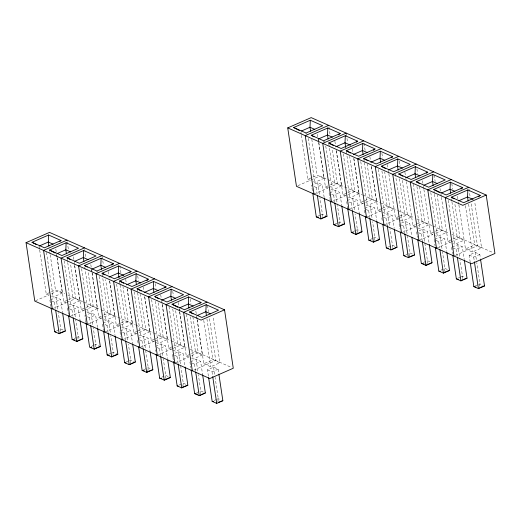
<?xml version="1.0" encoding="UTF-8"?>
<svg xmlns="http://www.w3.org/2000/svg" width="521" height="521" viewBox="0 0 521 521"><rect width="100%" height="100%" fill="white"/><g stroke="black" fill="none" stroke-linecap="round" stroke-linejoin="round"><path stroke-width="0.39" stroke-dasharray="2.6 1.95" d="M60.429 331.336L60.742 328.992L58.267 312.444M77.935 339.08L78.248 336.735L75.773 320.187M95.434 346.823L95.753 344.479L93.279 327.93M112.94 354.567L113.252 352.222L110.784 335.674M130.341 363.091L130.758 359.965L128.4 344.205M147.847 370.835L148.264 367.709L145.789 351.161M165.352 378.578L165.769 375.452L163.294 358.904M182.851 386.322L183.275 383.195L178.56 351.675L173.122 354.059M200.357 394.065L200.774 390.939L198.423 375.179M217.863 401.808L218.279 398.682L215.101 377.406M322.108 216.56L322.421 214.216L319.946 197.667M339.614 224.304L339.926 221.959L337.452 205.411M357.015 232.835L357.432 229.702L355.075 213.942M374.514 240.578L374.938 237.446L372.58 221.685M392.124 247.54L392.437 245.189L389.968 228.641M409.526 256.065L409.942 252.932L405.234 221.412L399.796 223.802M427.031 263.808L427.448 260.676L422.739 229.155L417.301 231.545M444.537 271.552L444.954 268.419L442.479 251.871M462.147 278.514L462.459 276.163L459.984 259.614M479.646 286.257L479.958 283.906L476.78 262.63M39.687 250.08L46.258 294.046L55.486 290.002L62.377 293.049L57.121 257.875M301.366 135.31L307.937 179.27L312.196 177.4M312.906 177.094L317.165 175.225L324.062 178.273L318.683 142.298M35.513 300.773L48.7 294.99M51.631 293.701L58.228 290.809L64.793 293.714M297.927 185.678L310.379 180.214M311.115 179.895L319.907 176.033L327.201 179.263M51.768 296.488L53.149 297.094L62.377 293.049M313.453 181.712L314.827 182.317L324.062 178.273M50.596 299.855L56.034 297.471L60.599 299.49L62.481 312.099M324.166 197.329L322.278 184.721L317.712 182.695L311.591 185.378L312.652 192.47M51.872 301.021L54.484 302.173L60.599 299.49M314.202 186.538L316.162 187.404L322.278 184.721M57.193 257.823L63.764 301.789L68.023 299.92M68.733 299.608L72.992 297.745L79.882 300.793L74.627 265.619M318.754 142.253L325.443 187.013L329.702 185.144M330.412 184.838L334.671 182.969L341.561 186.017L336.188 150.041M52.289 308.836L66.206 302.734M66.935 302.408L75.727 298.553L70.589 264.14M313.968 194.059L327.885 187.957M328.621 187.638L337.413 183.783L332.268 149.364M69.273 304.231L70.654 304.837L79.882 300.793M330.952 189.455L332.333 190.061L341.561 186.017M68.095 307.598L73.533 305.215L78.104 307.234L79.987 319.842M329.78 192.829L335.218 190.439L339.783 192.464L341.665 205.072M69.378 308.764L71.983 309.917L78.104 307.234M331.708 194.281L333.668 195.147L339.783 192.464M74.692 265.567L81.263 309.533L85.529 307.664M86.239 307.351L90.498 305.488L97.388 308.536L92.009 272.561M336.377 150.797L342.948 194.756L347.207 192.887M347.917 192.581L352.176 190.712L359.067 193.76L353.811 158.586M69.788 316.579L83.712 310.477M84.441 310.151L93.233 306.296L88.088 271.884M331.473 201.803L354.918 191.526L349.65 156.307M86.779 311.975L88.16 312.58L97.388 308.536M348.458 197.198L349.838 197.811L359.067 193.76M97.492 327.585L95.61 314.977L91.038 312.958L84.923 315.641L85.509 319.581M347.279 200.572L352.717 198.182L357.289 200.207L359.171 212.815M56.665 330.783L59.381 329.591M317.667 216.306L320.382 215.114M321.06 214.815L322.421 214.216L325.684 215.661M87.535 316.794L89.488 317.66L95.61 314.977M349.213 202.024L351.167 202.89L357.289 200.207M92.08 272.516L98.769 317.276L103.028 315.407M103.738 315.094L107.997 313.232L114.894 316.28L109.514 280.305M353.883 158.54L360.447 202.5L364.003 200.943M364.713 200.631L369.682 198.455L376.572 201.503L371.317 166.329M87.294 324.322L110.739 314.039L105.594 279.627M348.972 209.546L372.417 199.269L367.155 164.05M104.285 319.718L105.659 320.324L114.894 316.28M365.963 204.942L367.344 205.554L376.572 201.503M103.106 323.085L108.544 320.702L113.109 322.72L114.998 335.329M364.785 208.315L370.223 205.925L374.794 207.951L376.676 220.559M74.164 338.526L76.209 337.628M76.887 337.334L78.248 336.735L80.859 337.888M335.166 224.05L337.888 222.858M338.565 222.558L339.926 221.959L343.189 223.405M105.034 324.537L106.994 325.404L113.109 322.72M366.061 209.475L368.673 210.634L374.794 207.951M109.703 281.053L116.274 325.019L120.533 323.15M121.243 322.838L125.502 320.975L132.393 324.023L127.137 288.849M371.382 166.284L377.953 210.243L381.502 208.687M382.212 208.38L387.188 206.199L394.078 209.247L384.85 213.297L382.779 212.379M104.799 332.066L128.244 321.783L122.982 286.57M366.478 217.29L389.923 207.013L384.661 171.793M121.79 327.462L123.164 328.067L132.393 324.023M120.611 330.828L126.049 328.445L130.615 330.464L132.503 343.072M382.29 216.059L387.728 213.669L392.3 215.694L394.182 228.302M90.993 346.569L93.708 345.371M94.392 345.078L95.753 344.479L99.016 345.924M352.671 231.793L355.394 230.601M356.071 230.302L357.432 229.702L360.695 231.148M122.539 332.281L124.499 333.147L130.615 330.464M383.567 217.218L386.178 218.377L392.3 215.694M127.209 288.797L133.78 332.763L137.329 331.206M138.039 330.894L143.008 328.718L149.898 331.766L144.643 296.592M388.887 174.027L395.459 217.986L399.008 216.43M399.718 216.124L404.687 213.942L411.583 216.99L402.349 221.041L395.459 217.986M122.305 339.809L145.75 329.526L140.488 294.313M383.984 225.033L398.637 218.612M399.366 218.286L407.429 214.756L401.925 177.941M139.289 335.205L140.67 335.811L149.898 331.766M138.117 338.572L143.555 336.188L148.12 338.207L150.002 350.815M108.498 354.313L111.214 353.114M111.898 352.821L113.252 352.222L116.515 353.668M370.177 239.536L372.893 238.344M373.577 238.045L374.938 237.446L378.2 238.892M139.394 339.738L142.005 340.89L148.12 338.207M401.072 224.961L403.684 226.121L409.799 223.437L411.688 236.046M144.714 296.54L151.285 340.506L154.835 338.95M155.545 338.637L160.514 336.462L167.404 339.51L162.148 304.336M412.964 225.73L422.192 221.685L429.083 224.733L419.854 228.784L412.964 225.73L406.393 181.77M139.81 347.553L154.463 341.125M155.193 340.806L163.249 337.269L157.752 300.454M401.489 232.776L415.406 226.674M418.337 225.391L424.934 222.5L419.431 185.684M156.105 342.642L158.176 343.554L167.404 339.51M155.616 346.315L161.054 343.932L165.626 345.951L167.508 358.559M125.997 362.056L128.72 360.858M129.397 360.565L130.758 359.965L134.021 361.411M388.36 246.98L392.437 245.189L395.7 246.635M156.899 347.481L159.504 348.634L165.626 345.951M418.578 232.705L421.189 233.864L427.305 231.181L429.311 244.577M162.22 304.284L168.784 348.249L178.019 344.205L184.909 347.253L179.654 312.079M423.899 189.514L430.47 233.473L439.698 229.429L446.588 232.477L437.36 236.527L435.979 235.915M157.309 355.296L171.963 348.868M172.698 348.549L180.754 345.013L175.251 308.198M418.995 240.52L432.912 234.417M435.843 233.134L442.44 230.243L437.171 195.023M168.784 348.249L175.681 351.297L184.909 347.253M434.801 239.289L440.245 236.899L444.81 238.924L446.692 251.532M143.503 369.799L148.264 367.709L151.526 369.155M405.866 254.723L408.581 253.532M174.398 355.224L177.01 356.377L183.131 353.694L185.014 366.302M436.084 240.448L438.695 241.607L444.81 238.924M179.719 312.027L186.29 355.993L195.525 351.949L202.415 354.996L197.159 319.822M441.404 197.257L447.975 241.216L452.235 239.354M452.944 239.041L457.204 237.172L464.094 240.22L454.866 244.271L453.485 243.659M174.815 363.039L188.739 356.937M191.669 355.648L198.26 352.756L192.757 315.941M436.494 248.263L450.418 242.161M451.147 241.842L459.939 237.986L454.8 203.568M191.806 358.435L193.18 359.041L202.415 354.996M190.627 361.802L196.065 359.418L200.631 361.437L202.636 374.833M452.306 247.032L457.744 244.642L462.316 246.667L464.198 259.276M161.686 377.243L164.408 376.051M423.371 262.467L427.448 260.676L430.059 261.835M191.904 362.968L194.515 364.12L200.631 361.437M452.931 247.905L456.194 249.351L462.316 246.667M197.225 319.77L203.796 363.736L213.024 359.692L219.921 362.74L212.991 316.377M458.903 205L465.474 248.96L474.709 244.916L481.599 247.963L474.67 201.601M193.786 370.144L215.766 360.499L209.429 318.084M455.465 255.368L477.444 245.73L471.108 203.307M203.796 363.736L210.686 366.784L219.921 362.74M465.474 248.96L472.371 252.014L481.599 247.963M208.393 376.149L207.449 369.845L213.571 367.162L218.136 369.181L218.846 373.909M470.189 262.161L469.134 255.069L475.25 252.385L479.821 254.411L480.408 258.351M179.191 384.986L181.914 383.795M440.877 270.21L443.592 269.018M207.449 369.845L212.021 371.864L218.136 369.181M469.134 255.069L473.7 257.094L479.821 254.411M196.697 392.73L200.774 390.939L204.037 392.385M458.376 277.954L460.421 277.061M461.098 276.762L462.459 276.163L465.064 277.322M214.203 400.473L216.241 399.574M216.918 399.281L218.279 398.682L220.891 399.835M475.204 285.996L477.92 284.805M478.604 284.505L479.958 283.906L483.228 285.352M305.593 133.448L307.664 134.359M323.098 141.191L325.163 142.103M327.93 179.582L362.206 194.75M362.935 195.069L379.711 202.493M380.441 202.812L397.217 210.237M397.946 210.556L413.993 217.654M416.911 218.95L432.228 225.723M432.958 226.042L448.998 233.141M451.915 234.437L493.491 252.822M405.234 221.412L409.799 223.437M422.739 229.155L427.305 231.181M307.937 179.27L310.692 180.494M325.443 187.013L328.197 188.237M342.948 194.756L345.703 195.981M360.447 202.5L363.209 203.724M377.953 210.243L382.088 212.073M430.47 233.473L435.289 235.609M447.975 241.216L450.73 242.441M409.942 252.932L413.205 254.378M444.954 268.419L447.565 269.578M96.424 271.448L98.495 272.366M67.704 295.003L83.021 301.783M83.751 302.102L100.527 309.526M101.256 309.845L135.538 325.013M136.268 325.332L153.044 332.756M153.773 333.075L170.543 340.5M171.272 340.819L187.319 347.917M190.237 349.207L231.812 367.598M178.56 351.675L183.131 353.694M46.258 294.046L51.084 296.182M63.764 301.789L66.519 303.007M81.263 309.533L84.024 310.75M98.769 317.276L101.523 318.494M116.274 325.019L119.029 326.237M133.78 332.763L136.535 333.981M151.285 340.506L155.421 342.336M186.29 355.993L191.116 358.129M60.742 328.992L63.354 330.145M165.769 375.452L168.381 376.605M183.275 383.195L186.538 384.641M468.952 188.902L470.268 197.706M468.613 204.147L474.709 244.916M475.25 252.385L476.663 261.842M473.7 257.094L474.292 261.034M465.442 205.652L472.371 252.014M457.523 196.254L457.998 199.452M458.428 201.803L458.786 204.199M451.805 183.561L452.645 189.162M451.466 198.801L451.824 201.197M451.948 201.998L457.204 237.172M457.744 244.642L459.867 258.826M456.194 249.351L457.138 255.655M448.294 200.305L454.866 244.271M451.629 247.325L452.215 251.265M452.332 252.053L452.573 253.629M440.017 188.511L440.733 193.311M440.922 194.059L441.215 196.508M434.182 175.017L435.139 181.419M433.967 191.057L434.325 193.454M434.442 194.255L439.698 229.429M440.245 236.899L442.362 251.083M438.695 241.607L439.633 247.911M430.789 192.562L437.36 236.527M434.123 239.582L435.068 245.886M422.511 180.767L423.234 185.567M423.417 186.316L423.71 188.765M416.917 168.876L417.634 173.675M416.937 186.511L422.192 221.685M421.189 233.864L422.244 240.956M413.166 184.017L419.854 228.784M416.618 231.838L417.093 234.991M417.21 235.779L417.445 237.355M404.889 172.223L405.729 177.824M405.918 178.573L406.204 181.021M399.412 161.132L400.135 165.932M399.431 178.768L404.687 213.942M403.684 226.121L404.745 233.213M395.302 173.877L402.349 221.041M399.112 224.095L399.822 228.823M387.39 164.48L387.865 167.677M388.412 170.829L388.699 173.278M381.913 153.389L382.629 158.189M381.926 171.025L387.188 206.199M387.728 213.669L389.851 227.853M386.178 218.377L387.123 224.681M378.279 169.332L384.85 213.297M381.847 217.928L382.316 221.08M369.884 156.736L370.359 159.934M364.049 143.242L365.123 150.445M363.827 159.283L364.186 161.686M364.303 162.48L369.682 198.455M370.223 205.925L372.111 218.533M368.673 210.634L369.734 217.726M360.773 161.588L367.344 205.554M364.342 210.184L364.928 214.124M352.378 148.993L352.854 152.191M346.302 133.897L347.618 142.702M346.322 151.539L352.176 190.712M352.717 198.182L354.488 210.002M351.167 202.89L352.229 209.983M343.267 153.845L349.838 197.811M346.719 201.653L347.312 205.593M347.429 206.381L347.663 207.957M334.873 141.25L335.348 144.447M328.92 126.955L330.112 134.959M328.816 143.796L334.671 182.969M335.218 190.439L337.334 204.623M333.668 195.147L334.723 202.239M325.762 146.101L332.333 190.061M329.096 193.122L329.806 197.85M329.923 198.638L330.158 200.214M318.272 139.055L318.631 141.451M317.491 134.307L318.084 138.306M318.207 139.107L318.565 141.504M311.792 139.25L317.165 175.225M317.712 182.695L319.829 196.879M316.162 187.404L317.107 193.708M308.256 138.358L314.827 182.317M300.891 132.113L301.249 134.509M207.514 305.28L208.472 311.682M206.935 318.924L213.024 359.692M213.571 367.162L214.984 376.618M212.021 371.864L212.607 375.804M203.757 320.422L210.686 366.784M196.749 316.573L197.107 318.976M195.844 311.03L196.56 315.824M196.678 316.625L197.036 319.021M190.25 299.139L190.966 303.938M190.263 316.775L195.525 351.949M196.065 359.418L198.306 374.391M194.515 364.12L195.577 371.212M186.492 314.28L193.18 359.041M189.95 362.102L190.419 365.254M190.536 366.042L190.771 367.618M179.244 308.829L179.602 311.232M178.221 302.486L179.055 308.08M179.172 308.881L179.53 311.278M172.744 291.395L173.46 296.195M172.764 309.031L178.019 344.205M177.01 356.377L178.071 363.469M168.986 306.537L175.681 351.297M172.444 354.358L172.796 356.722M172.913 357.51L173.265 359.874M161.738 301.086L162.096 303.489M160.715 294.743L161.191 297.94M155.238 283.652L155.955 288.452M155.258 301.288L160.514 336.462M161.054 343.932L163.177 358.116M159.504 348.634L160.448 354.938M151.604 299.595L158.176 343.554M155.408 349.767L155.649 351.343M143.21 286.999L143.685 290.197M137.733 275.909L138.449 280.708M137.153 289.546L137.511 291.942M137.635 292.743L143.008 328.718M143.555 336.188L145.672 350.373M142.005 340.89L143.06 347.982M134.099 291.851L140.67 335.811M137.668 340.447L138.26 344.388M125.704 279.256L126.186 282.454M119.869 265.762L120.95 272.965M119.648 281.802L120.006 284.199M120.13 285L125.502 320.975M126.049 328.445L127.932 341.053M124.499 333.147L125.561 340.239M116.593 284.108L123.164 328.067M120.045 331.916L120.755 336.644M108.199 271.513L108.681 274.71M102.129 256.417L103.445 265.222M102.149 274.059L107.997 313.232M108.544 320.702L110.667 334.886M106.994 325.404L108.055 332.496M99.088 276.364L105.659 320.324M102.546 324.173L103.132 328.113M103.249 328.901L103.484 330.477M91.605 269.318L91.963 271.715M90.817 264.57L91.416 268.569M91.533 269.364L91.891 271.767M84.741 249.474L86.056 258.279M84.76 267.117L90.498 305.488M91.038 312.958L93.161 327.142M89.488 317.66L90.433 323.964M81.589 268.615L88.16 312.58M85.626 320.369L85.985 322.733M74.216 262.369L74.575 264.772M73.311 256.827L73.793 260.025M67.235 241.731L68.433 249.735M67.255 259.373L67.613 261.77M67.737 262.571L72.992 297.745M73.533 305.215L75.656 319.399M71.983 309.917L72.927 316.221M64.083 260.871L70.654 304.837M67.417 307.898L68.004 311.838M68.121 312.626L68.362 314.202M56.711 254.626L57.069 257.029M55.806 249.084L56.522 253.877M56.646 254.678L57.004 257.074M49.756 251.63L50.114 254.027M50.231 254.828L55.486 290.002M56.034 297.471L58.15 311.656M54.484 302.173L55.421 308.478M46.46 252.333L53.149 297.094M49.912 300.155L50.381 303.307M50.504 304.095L50.856 306.459M39.205 246.882L39.57 249.285"/><path stroke-width="0.78" d="M59.869 241.418L61.035 240.5L48.629 235.017L48.316 242.037L48.915 246.036M66.134 242.76L49.521 250.047L61.921 255.531L78.541 248.243L66.134 242.76L65.822 249.78L66.421 253.779M83.64 250.503L67.027 257.791L79.426 263.274L96.04 255.987L83.64 250.503L83.327 257.524L83.927 261.522M111.8 265.104L113.545 263.73L101.139 258.247L100.833 265.267L101.432 269.266M129.885 272.392L131.051 271.474L118.645 265.99L118.339 273.011L119.055 277.81M136.15 273.733L119.537 281.021L131.943 286.504L148.557 279.217L136.15 273.733L135.838 280.754L136.437 284.753M164.897 287.879L166.062 286.96L153.656 281.477L153.343 288.497L153.942 292.496M171.162 289.22L154.548 296.508L166.948 301.991L183.561 294.704L171.162 289.22L170.849 296.241L171.448 300.239M199.901 303.365L201.067 302.447L188.667 296.963L188.355 303.984L188.954 307.983M206.166 304.707L189.553 311.994L201.959 317.478L218.573 310.19L206.166 304.707L205.86 311.727L206.453 315.726M310.308 120.24L293.694 127.528L306.101 133.011L322.714 125.724L310.308 120.24L310.002 127.261L310.594 131.259M338.474 134.848L340.22 133.467L327.813 127.984L327.507 135.004L328.1 139.003M356.559 142.129L357.725 141.211L345.319 135.727L345.006 142.747L345.723 147.547M362.824 143.47L346.211 150.758L358.611 156.241L375.224 148.954L362.824 143.47L362.512 150.491L363.111 154.49M391.564 157.616L392.73 156.697L380.33 151.214L380.017 158.234L380.617 162.233M397.829 158.957L381.216 166.245L393.622 171.728L410.235 164.441L397.829 158.957L397.523 165.978L398.116 169.976M426.575 173.102L427.741 172.184L415.335 166.7L415.029 173.721L415.621 177.72M432.84 174.444L416.227 181.731L428.633 187.215L445.247 179.927L432.84 174.444L432.528 181.464L433.127 185.463M461 189.051L462.752 187.671L450.346 182.187L450.033 189.208L450.632 193.206M478.506 196.795L480.251 195.414L467.851 189.931L467.539 196.951L468.138 200.95M146.811 280.591L147.971 279.679M373.479 150.335L374.645 149.416M95.226 348.386L94.203 349.181L89.632 347.162L86.102 323.521M112.731 356.13L111.702 356.924L107.137 354.905L103.601 331.265M321.9 218.13L320.871 218.924L316.306 216.899L312.769 193.258M147.743 371.616L146.714 372.411L142.148 370.392L138.612 346.752M339.405 225.873L338.376 226.668L333.811 224.642L330.275 201.002M374.41 241.36L373.388 242.154L368.816 240.129L365.286 216.489M444.433 272.333L443.404 273.128L438.832 271.102L435.302 247.462M461.938 280.077L460.909 280.871L456.337 278.846L452.808 255.205M479.437 287.82L478.408 288.614L473.843 286.589L470.313 262.949M26.05 242.669L49.495 232.386L224.538 309.819L233.271 368.243L209.826 378.526L34.783 301.092L26.05 242.669L201.093 320.102L224.538 309.819M287.729 127.899L311.174 117.616L486.217 195.049L494.95 253.473L471.505 263.756L296.462 186.316L287.729 127.899L462.772 205.333L486.217 195.049M36.262 244.57L32.015 242.304L48.629 235.017M39.088 246.088L48.316 242.037L53.142 244.173M301.477 130.999L310.002 127.261L314.821 129.397M61.035 240.5L44.422 247.788L32.015 242.304M67.001 240.129L43.556 250.412L52.289 308.836M328.679 125.359L305.234 135.642L313.968 194.059M314.033 136.782L311.2 135.271L327.813 127.984M57.303 253.519L65.822 249.78L70.648 251.917M318.982 138.742L327.507 135.004L332.326 137.14M340.22 133.467L323.606 140.755L311.2 135.271M84.506 247.872L61.061 258.155L69.788 316.579M346.185 133.102L322.74 143.386L331.473 201.803M333.655 145.665L328.705 143.014L345.319 135.727M74.809 261.262L83.327 257.524L88.153 259.66M335.778 146.798L345.006 142.747L350.522 145.19M357.725 141.211L341.112 148.498L328.705 143.014M102.005 255.616L78.56 265.899L87.294 324.322M363.691 140.846L340.246 151.129L348.972 209.546M87.359 267.045L84.526 265.534L101.139 258.247M92.315 269.005L100.833 265.267L105.659 267.403M353.284 154.542L362.512 150.491L367.338 152.627M113.545 263.73L96.932 271.018L84.526 265.534M119.511 263.359L96.066 273.642L104.799 332.066M381.19 148.589L357.751 158.872L366.478 217.29M104.864 274.788L102.031 273.278L118.645 265.99M367.956 160.768L363.71 158.501L380.33 151.214M109.104 277.061L118.339 273.011L123.848 275.453M370.789 162.285L380.017 158.234L384.843 160.37M131.051 271.474L114.438 278.761L102.031 273.278M392.73 156.697L376.116 163.985L363.71 158.501M137.016 271.102L113.571 281.386L122.305 339.809M398.695 156.333L375.25 166.616L383.984 225.033M126.61 284.805L135.838 280.754L140.663 282.89M388.288 170.028L397.523 165.978L402.349 168.114M154.522 278.846L131.077 289.129L139.81 347.553M416.201 164.076L392.756 174.359L401.489 232.776M141.289 291.031L137.043 288.764L153.656 281.477M402.967 176.254L398.721 173.988L415.335 166.7M144.115 292.548L153.343 288.497L158.169 290.633M405.794 177.772L415.029 173.721L419.848 175.857M51.091 308.035L54.62 331.675L59.192 333.694L65.307 331.011L62.598 312.887M324.283 198.117L326.993 216.241L320.871 218.924L317.341 195.284M166.062 286.96L149.449 294.248L137.043 288.764M427.741 172.184L411.128 179.471L398.721 173.988M172.028 286.589L148.583 296.872L157.309 355.296M433.706 171.819L410.261 182.103L418.995 240.52M161.621 300.291L170.849 296.241L175.675 298.377M424.009 185.202L432.528 181.464L437.353 183.6M80.104 320.63L82.813 338.754L76.698 341.437L72.126 339.418L68.596 315.778M341.783 205.86L344.492 223.984L338.376 226.668L334.84 203.027M189.527 294.332L166.082 304.616L174.815 363.039M451.212 179.563L427.767 189.846L436.494 248.263M177.707 307.273L172.047 304.251L188.667 296.963M439.392 192.503L433.733 189.475L450.346 182.187M179.836 307.722L188.355 303.984L193.18 306.12M441.515 192.946L450.033 189.208L454.859 191.344M97.609 328.373L100.319 346.498L94.203 349.181L90.667 325.54M359.288 213.603L361.997 231.728L355.882 234.411L351.31 232.386L347.781 208.745M201.067 302.447L184.454 309.735L172.047 304.251M462.752 187.671L446.132 194.958L433.733 189.475M207.032 302.076L183.587 312.359L192.321 370.783M468.711 187.306L445.273 197.589L453.999 256.006M454.065 198.729L451.238 197.218L467.851 189.931M197.335 315.465L205.86 311.727L210.679 313.863M459.021 200.689L467.539 196.951L473.055 199.393M115.115 336.117L117.824 354.241L111.702 356.924L108.173 333.284M376.794 221.347L379.503 239.471L373.388 242.154L369.851 218.514M480.251 195.414L463.638 202.702L451.238 197.218M132.621 343.86L135.33 361.984L129.208 364.667L124.643 362.649L121.106 339.008M394.417 229.878L397.009 247.215L390.887 249.898L386.322 247.872L382.792 224.232M150.12 351.603L152.829 369.728L146.714 372.411L143.177 348.77M400.291 231.975L403.827 255.616L408.392 257.641L414.514 254.958L411.922 237.622M167.742 360.135L170.334 377.471L164.219 380.154L159.647 378.135L156.118 354.495M429.311 244.577L432.013 262.701L425.898 265.384L421.333 263.359L417.796 239.719M173.506 361.45L177.153 385.879L181.725 387.898L187.84 385.214L185.131 367.09M446.81 252.32L449.519 270.445L443.404 273.128L439.867 249.487M202.636 374.833L205.346 392.958L199.224 395.641L194.659 393.622L191.122 369.982M464.315 260.064L467.024 278.188L460.909 280.871L457.373 257.231M208.628 377.725L212.164 401.365L216.729 403.384L222.851 400.701L218.963 374.697M480.642 259.927L484.53 285.931L478.408 288.614L474.41 261.822M322.629 217.856L326.993 216.241M340.128 225.6L344.492 223.984M60.221 332.899L65.307 331.011M361.997 231.728L355.882 234.411L352.346 210.771M82.813 338.754L76.698 341.437L73.161 317.797M375.869 240.819L379.503 239.471M95.955 348.119L100.319 346.498M397.009 247.215L390.887 249.898L387.24 225.469M113.461 355.863L117.824 354.241M409.421 256.846L414.514 254.958M135.33 361.984L129.208 364.667L125.678 341.027M432.013 262.701L425.898 265.384L422.368 241.744M148.465 371.349L152.829 369.728M445.155 272.06L449.519 270.445M170.334 377.471L164.219 380.154L160.566 355.726M462.661 279.803L467.024 278.188M182.747 387.103L187.84 385.214M480.167 287.546L484.53 285.931M205.346 392.958L199.224 395.641L195.694 372.001M218.488 402.323L222.851 400.701M316.306 216.899L318.403 217.361M333.811 224.642L335.908 225.105M351.31 232.386L353.414 232.848M368.816 240.129L370.913 240.591M386.322 247.872L388.419 248.335M403.827 255.616L405.227 255.922M421.333 263.359L424.127 263.978M438.832 271.102L440.232 271.408M456.337 278.846L458.434 279.308M473.843 286.589L475.94 287.051M54.62 331.675L56.021 331.981M72.126 339.418L74.926 340.031M90.335 347.318L91.729 347.624M107.137 354.905L109.234 355.368M124.643 362.649L126.043 362.955M142.148 370.392L144.245 370.854M159.647 378.135L161.751 378.598M177.153 385.879L178.553 386.185M194.659 393.622L197.459 394.234M212.164 401.365L213.564 401.671M416.227 181.731L419.763 183.62M381.926 166.622L385.462 168.511M346.211 150.758L350.451 153.024M293.694 127.528L299.354 130.556M189.553 311.994L193.089 313.883M155.251 296.885L158.788 298.774M119.537 281.021L123.783 283.287M67.027 257.791L70.563 259.679M49.521 250.047L55.18 253.069M404.863 234.001L408.392 257.641M212.724 376.592L216.729 403.384M178.189 364.257L181.725 387.898M55.656 310.054L59.192 333.694"/></g></svg>
